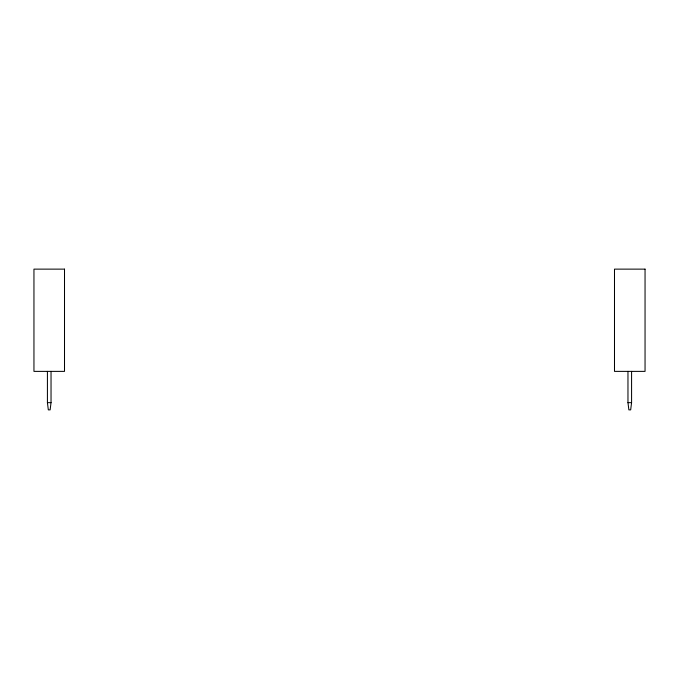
<?xml version="1.0" encoding="UTF-8"?>
<svg xmlns="http://www.w3.org/2000/svg" width="679" height="679" viewBox="0 0 679 679"><rect width="100%" height="100%" fill="white"/><g stroke="black" fill="none" stroke-linecap="round" stroke-linejoin="round"><path stroke-width="1.02" d="M51.035 371.379L51.035 402.655L50.127 409.87L48.328 409.87L47.42 402.655L47.42 371.379M631.58 371.379L631.58 402.655L630.672 409.87L628.873 409.87L627.965 402.655L627.965 371.379M47.42 402.655L51.035 402.655M627.965 402.655L631.58 402.655M64.505 269.13L33.95 269.13L33.95 371.379L64.505 371.379L64.505 269.13M645.05 269.13L614.495 269.13L614.495 371.379L645.05 371.379L645.05 269.13"/></g></svg>
